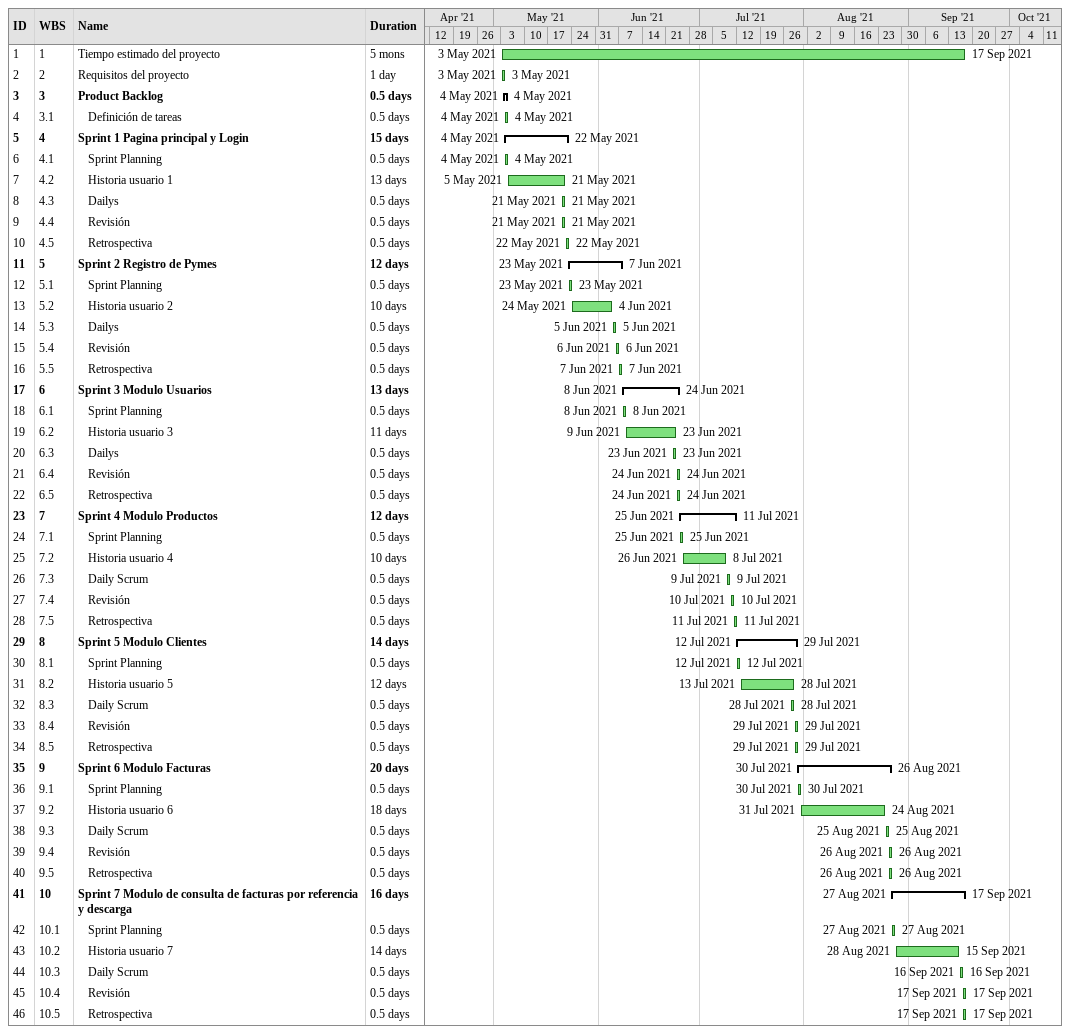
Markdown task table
| ID | WBS | Task | Duration | Start | Finish |
|---|---|---|---|---|---|
| 1 | 1 | Tiempo estimado del proyecto | 5mo | 2021-05-03 | 2021-09-17 |
| 2 | 2 | Requisitos del proyecto | 1d | 2021-05-03 | 2021-05-03 |
| 3 | 3 | **Product Backlog** | 0.5d | 2021-05-04 | 2021-05-04 |
| 4 | 3.1 | Definición de tareas | 0.5d | 2021-05-04 | 2021-05-04 |
| 5 | 4 | **Sprint 1 Pagina principal y Login** | 15d | 2021-05-04 | 2021-05-22 |
| 6 | 4.1 | Sprint Planning | 0.5d | 2021-05-04 | 2021-05-04 |
| 7 | 4.2 | Historia usuario 1 | 13d | 2021-05-05 | 2021-05-21 |
| 8 | 4.3 | Dailys | 0.5d | 2021-05-21 | 2021-05-21 |
| 9 | 4.4 | Revisión | 0.5d | 2021-05-21 | 2021-05-21 |
| 10 | 4.5 | Retrospectiva | 0.5d | 2021-05-22 | 2021-05-22 |
| 11 | 5 | **Sprint 2 Registro de Pymes** | 12d | 2021-05-23 | 2021-06-07 |
| 12 | 5.1 | Sprint Planning | 0.5d | 2021-05-23 | 2021-05-23 |
| 13 | 5.2 | Historia usuario 2 | 10d | 2021-05-24 | 2021-06-04 |
| 14 | 5.3 | Dailys | 0.5d | 2021-06-05 | 2021-06-05 |
| 15 | 5.4 | Revisión | 0.5d | 2021-06-06 | 2021-06-06 |
| 16 | 5.5 | Retrospectiva | 0.5d | 2021-06-07 | 2021-06-07 |
| 17 | 6 | **Sprint 3 Modulo Usuarios** | 13d | 2021-06-08 | 2021-06-24 |
| 18 | 6.1 | Sprint Planning | 0.5d | 2021-06-08 | 2021-06-08 |
| 19 | 6.2 | Historia usuario 3 | 11d | 2021-06-09 | 2021-06-23 |
| 20 | 6.3 | Dailys | 0.5d | 2021-06-23 | 2021-06-23 |
| 21 | 6.4 | Revisión | 0.5d | 2021-06-24 | 2021-06-24 |
| 22 | 6.5 | Retrospectiva | 0.5d | 2021-06-24 | 2021-06-24 |
| 23 | 7 | **Sprint 4 Modulo Productos** | 12d | 2021-06-25 | 2021-07-11 |
| 24 | 7.1 | Sprint Planning | 0.5d | 2021-06-25 | 2021-06-25 |
| 25 | 7.2 | Historia usuario 4 | 10d | 2021-06-26 | 2021-07-08 |
| 26 | 7.3 | Daily Scrum | 0.5d | 2021-07-09 | 2021-07-09 |
| 27 | 7.4 | Revisión | 0.5d | 2021-07-10 | 2021-07-10 |
| 28 | 7.5 | Retrospectiva | 0.5d | 2021-07-11 | 2021-07-11 |
| 29 | 8 | **Sprint 5 Modulo Clientes** | 14d | 2021-07-12 | 2021-07-29 |
| 30 | 8.1 | Sprint Planning | 0.5d | 2021-07-12 | 2021-07-12 |
| 31 | 8.2 | Historia usuario 5 | 12d | 2021-07-13 | 2021-07-28 |
| 32 | 8.3 | Daily Scrum | 0.5d | 2021-07-28 | 2021-07-28 |
| 33 | 8.4 | Revisión | 0.5d | 2021-07-29 | 2021-07-29 |
| 34 | 8.5 | Retrospectiva | 0.5d | 2021-07-29 | 2021-07-29 |
| 35 | 9 | **Sprint 6 Modulo Facturas** | 20d | 2021-07-30 | 2021-08-26 |
| 36 | 9.1 | Sprint Planning | 0.5d | 2021-07-30 | 2021-07-30 |
| 37 | 9.2 | Historia usuario 6 | 18d | 2021-07-31 | 2021-08-24 |
| 38 | 9.3 | Daily Scrum | 0.5d | 2021-08-25 | 2021-08-25 |
| 39 | 9.4 | Revisión | 0.5d | 2021-08-26 | 2021-08-26 |
| 40 | 9.5 | Retrospectiva | 0.5d | 2021-08-26 | 2021-08-26 |
| 41 | 10 | **Sprint 7 Modulo de consulta de facturas por referencia y descarga** | 16d | 2021-08-27 | 2021-09-17 |
| 42 | 10.1 | Sprint Planning | 0.5d | 2021-08-27 | 2021-08-27 |
| 43 | 10.2 | Historia usuario 7 | 14d | 2021-08-28 | 2021-09-15 |
| 44 | 10.3 | Daily Scrum | 0.5d | 2021-09-16 | 2021-09-16 |
| 45 | 10.4 | Revisión | 0.5d | 2021-09-17 | 2021-09-17 |
| 46 | 10.5 | Retrospectiva | 0.5d | 2021-09-17 | 2021-09-17 |
